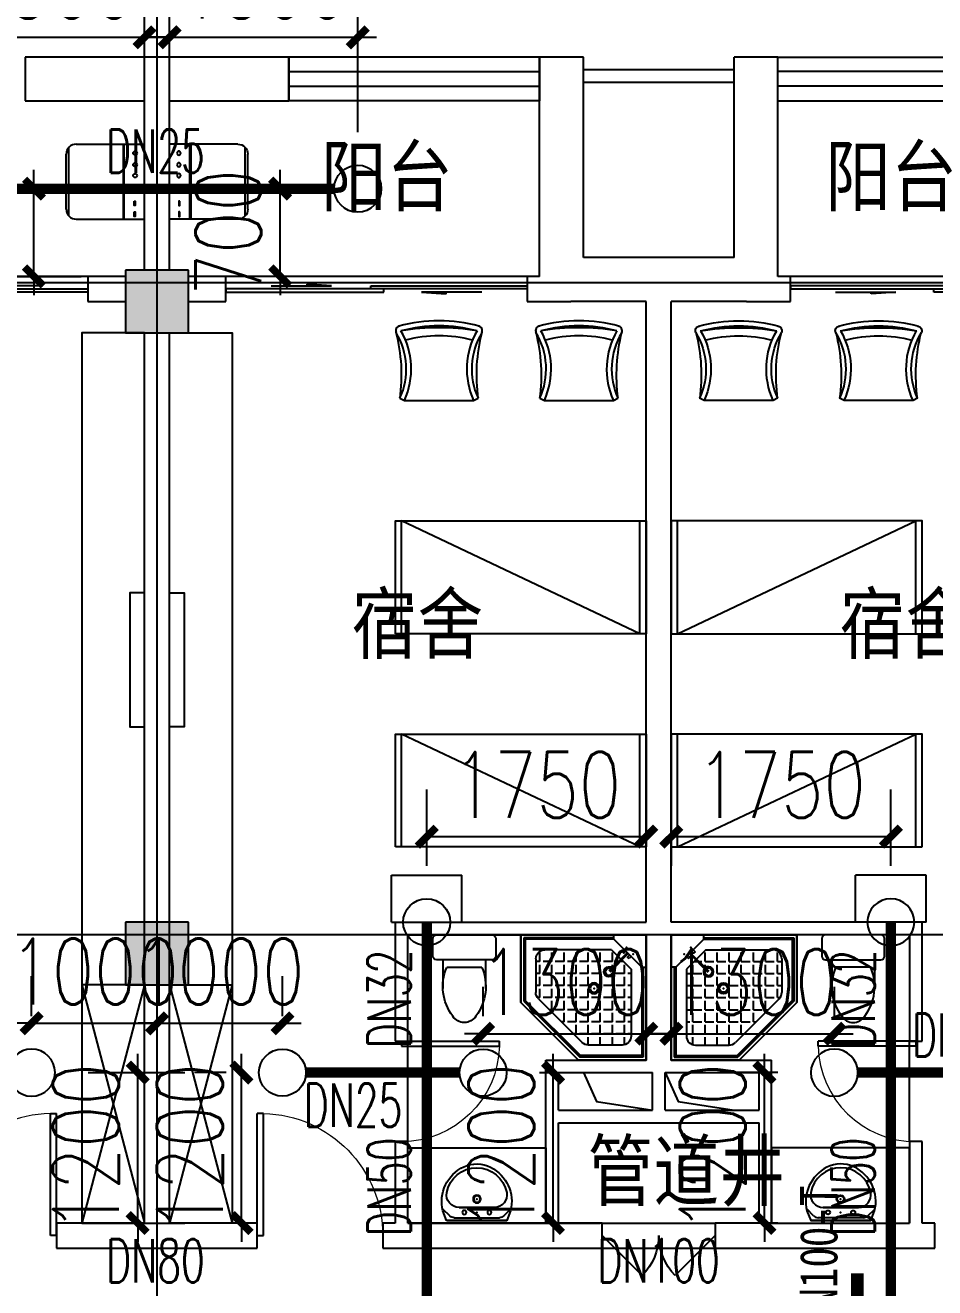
# Model space of a CAD drawing. Extents: x 0 to 2838408, y -923048 to 203859.
# Drawn here: x 2688213 to 2695463, y -618557 to -608488 of the extents above; entities that cross this region are included whole.
import ezdxf
from ezdxf.enums import TextEntityAlignment as Align

# ---------------------------------------------------------------- set-up
doc = ezdxf.new("R2010")
doc.units = 0
doc.header["$LTSCALE"] = 1000
for name, color, linetype in [('A-Fixt', 81, 'Continuous'), ('CLAYER', 7, 'Continuous'), ('COLUMN', 9, 'Continuous'), ('DOOR_FIRE', 4, 'Continuous'), ('DOTE', 8, 'Continuous'), ('E2-栏杆', 92, 'Continuous'), ('EQUIP_喷头', 7, 'Continuous'), ('PIPE-喷淋', 6, 'Continuous'), ('PUB_HATCH', 8, 'Continuous'), ('PUB_TEXT', 7, 'Continuous'), ('TEXT_喷淋', 7, 'Continuous'), ('TWT_DIM', 3, 'Continuous'), ('WALL', 9, 'Continuous'), ('WINDOW', 4, 'Continuous'), ('XREF', 8, 'Continuous'), ('抗震支吊架', 2, 'Continuous'), ('洁具', 213, 'Continuous'), ('配景', 3, 'Continuous')]:
    doc.layers.add(name, color=color, linetype=linetype)
doc.styles.add('_TCH_DIM_T3', font='SIMPLEX', dxfattribs={"width": 0.75, "bigfont": 'HZTXT'})
doc.styles.add('_TWT_PIPEDN', font='SIMPLEX', dxfattribs={"width": 0.8, "height": 2.3, "bigfont": 'HZTXT'})
doc.styles.add('kzcad', font='', dxfattribs={"width": 0.8})
doc.styles.get("Standard").update_dxf_attribs({"font": 'geniso.shx', "bigfont": 'hztxt.shx'})
doc.styles.get('kzcad').set_extended_font_data('SimSun')
doc.dimstyles.new('_TWT_ARCH&&150', dxfattribs={"dimtxt": 525, "dimasz": 150, "dimexe": 375, "dimexo": 450, "dimgap": 150, "dimtad": 1, "dimdec": 0, "dimzin": 0, "dimdsep": 46, "dimtxsty": '_TCH_DIM_T3', "dimblk": 'ARCHTICK', "dimcen": 0.09, "dimclrt": 7, "dimazin": 2, "dimtfac": 1, "dimtdec": 0, "dimtix": 1, "dimtmove": 2, "dimatfit": 3, "dimfxl": 1, "dimtolj": 1, "dimtzin": 0, "dimarcsym": 0})

# ---------------------------------------------------------------- blocks, each defined once
blk = doc.blocks.new('1F平面-CAD导入_dwg_Drawing4_t3_dwg_$plan$00001613-474159-1F-927810-1F')
at = {"layer": '洁具'}
for p, q in [((-30, 250), (-170, 250)), ((-200, 170), (-430, 170)), ((-260, -140), (-260, 140)), ((-200, -170), (-200, -220)), ((-170, -250), (-30, -250))]:
    blk.add_line(p, q, dxfattribs=at)
for points in [[(-200, 220), (-200, 170), (-200, -170), (-430, -170)], [(0, -220), (0, 220)]]:
    blk.add_lwpolyline(points, dxfattribs=at)
for centre, radius, start, end in [((-170, 220), 30, 90, 180), ((-30, 220), 30, 0, 90), ((-413, -227), 398, 67.4505, 126.6381), ((-590, 0), 110, 123.4509, 236.5491), ((-413, 227), 398, 233.3619, 292.5495), ((-170, -220), 30, 180, 270), ((-30, -220), 30, 270, 0)]:
    blk.add_arc(centre, radius, start, end, dxfattribs=at)
blk = doc.blocks.new('$lvtry$00000169')
at = {"color": 0}
for p, q in [((259, -36), (259, 0)), ((259, -36), (36, -259)), ((259, -24), (976, -24)), ((259, -36), (964, -36)), ((964, -36), (976, -24)), ((964, -36), (964, -525)), ((976, -24), (976, -530)), ((276, -120), (120, -276)), ((144, -151), (291, -298)), ((151, -144), (298, -291)), ((270, -213), (270, -143)), ((276, -120), (808, -120)), ((366, -213), (366, -143)), ((462, -213), (462, -143)), ((558, -213), (558, -143)), ((655, -213), (655, -143)), ((751, -213), (751, -143)), ((847, -213), (847, -143)), ((880, -192), (880, -460)), ((36, -259), (0, -259)), ((24, -259), (24, -976)), ((36, -259), (36, -964)), ((120, -276), (120, -808)), ((173, -309), (173, -239)), ((183, -213), (205, -213)), ((220, -213), (243, -213)), ((270, -213), (340, -213)), ((270, -263), (270, -239)), ((366, -213), (436, -213)), ((366, -309), (366, -239)), ((462, -213), (532, -213)), ((462, -309), (462, -239)), ((558, -213), (628, -213)), ((558, -309), (558, -239)), ((655, -213), (725, -213)), ((655, -309), (655, -239)), ((751, -213), (821, -213)), ((751, -309), (751, -239)), ((847, -213), (880, -213)), ((847, -309), (847, -239)), ((120, -309), (147, -309)), ((173, -309), (243, -309)), ((173, -405), (173, -335)), ((270, -405), (270, -335)), ((334, -309), (340, -309)), ((366, -309), (436, -309)), ((366, -405), (366, -335)), ((462, -309), (532, -309)), ((462, -405), (462, -335)), ((558, -309), (628, -309)), ((558, -405), (558, -335)), ((655, -309), (725, -309)), ((655, -405), (655, -335)), ((751, -309), (821, -309)), ((751, -405), (751, -335)), ((847, -309), (880, -309)), ((847, -405), (847, -335)), ((120, -405), (147, -405)), ((120, -501), (147, -501)), ((173, -405), (243, -405)), ((173, -501), (173, -431)), ((173, -501), (243, -501)), ((270, -405), (340, -405)), ((270, -501), (270, -431)), ((270, -501), (340, -501)), ((366, -405), (379, -405)), ((366, -501), (366, -431)), ((366, -501), (436, -501)), ((462, -405), (532, -405)), ((462, -501), (462, -431)), ((462, -501), (532, -501)), ((558, -405), (628, -405)), ((558, -501), (558, -431)), ((558, -501), (628, -501)), ((655, -405), (725, -405)), ((655, -501), (655, -431)), ((655, -501), (725, -501)), ((751, -405), (821, -405)), ((751, -501), (751, -431)), ((751, -501), (821, -501)), ((847, -405), (880, -405)), ((847, -501), (847, -431)), ((847, -501), (867, -501)), ((120, -598), (147, -598)), ((173, -598), (173, -528)), ((173, -598), (243, -598)), ((270, -598), (270, -528)), ((270, -598), (340, -598)), ((366, -598), (366, -528)), ((366, -598), (436, -598)), ((462, -598), (462, -528)), ((462, -598), (532, -598)), ((859, -511), (511, -859)), ((964, -525), (525, -964)), ((976, -530), (530, -976)), ((558, -598), (558, -528)), ((558, -598), (628, -598)), ((655, -598), (655, -528)), ((655, -598), (725, -598)), ((751, -598), (751, -528)), ((751, -598), (773, -598)), ((964, -525), (976, -530)), ((120, -694), (147, -694)), ((173, -694), (173, -624)), ((173, -694), (243, -694)), ((270, -694), (270, -624)), ((270, -694), (340, -694)), ((366, -694), (366, -624)), ((366, -694), (436, -694)), ((462, -694), (462, -624)), ((462, -694), (532, -694)), ((558, -694), (558, -624)), ((558, -694), (628, -694)), ((655, -694), (655, -624)), ((655, -694), (676, -694)), ((120, -790), (147, -790)), ((173, -790), (173, -720)), ((173, -790), (243, -790)), ((270, -790), (270, -720)), ((270, -790), (340, -790)), ((366, -790), (366, -720)), ((366, -790), (436, -790)), ((462, -790), (462, -720)), ((462, -790), (532, -790)), ((558, -790), (558, -720)), ((558, -790), (580, -790)), ((173, -878), (173, -816)), ((192, -880), (460, -880)), ((270, -880), (270, -816)), ((366, -880), (366, -816)), ((462, -880), (462, -816)), ((36, -964), (24, -976)), ((24, -976), (530, -976)), ((36, -964), (525, -964)), ((525, -964), (530, -976))]:
    blk.add_line(p, q, dxfattribs=at)
blk.add_lwpolyline([(0, 0), (0, -1000), (540, -1000), (1000, -540), (1000, 0)], close=True)
for points in [[(0, 0), (0, -1000)], [(0, 0), (1000, 0)], [(1000, 0), (1000, -540)], [(136, -190), (148, -178), (132, -162), (121, -174)], [(190, -136), (178, -148), (162, -132), (174, -121)], [(1000, -540), (540, -1000)], [(0, -1000), (540, -1000)]]:
    blk.add_lwpolyline(points, close=True, dxfattribs=at)
for radius in [43.8, 31.1]:
    blk.add_circle((416, -428), radius, dxfattribs=at)
for centre, radius, start, end in [((808, -192), 72, 0, 90), ((296, -296), 40.6, 142.583, 128.4197), ((296, -296), 28.6, 145.828, 125.6599), ((808, -460), 72, 315, 0), ((192, -808), 72, 180, 270), ((460, -808), 72, 270, 315)]:
    blk.add_arc(centre, radius, start, end, dxfattribs=at)
for p in [(103, -156, 0), (156, -102, 0), (416, -428, 0)]:
    blk.add_point(p, dxfattribs=at)
blk = doc.blocks.new('$lvtry$00000178')
at = {"color": 0}
for p, q in [((-238, 0), (238, 0)), ((-214, -36), (-272, -91)), ((-180, -23), (180, -23)), ((216, -37), (268, -91)), ((-142, -105), (140, -105)), ((140, -105), (-142, -105))]:
    blk.add_line(p, q, dxfattribs=at)
blk.add_lwpolyline([(-104, -430, 0.224698), (110, -425, 0.348046), (269, -79), (239, 0), (-241, 0), (-271, -79, 0.356844)], format="xyb", close=True, dxfattribs=at)
for centre, radius in [((-100, -65), 16.3), ((100, -65), 16.3), ((1, -172), 31.6)]:
    blk.add_circle(centre, radius, dxfattribs=at)
at = {"color": 0, "lineweight": 13}
blk.add_circle((1, -172), 23, dxfattribs=at)
at = {"color": 0}
for centre, radius, start, end in [((-180, -73), 50, 90, 133.181), ((180, -73), 50, 44.5607, 90), ((-142, -205), 100, 90, 190.5602), ((140, -205), 100, 349.4398, 90), ((-1, -179), 243, 190.5602, 349.4398)]:
    blk.add_arc(centre, radius, start, end, dxfattribs=at)
for p in [(0, -65), (1, -172)]:
    blk.add_point(p, dxfattribs=at)
blk = doc.blocks.new('A$C70365C93')
at = {"layer": '洁具'}
blk.add_lwpolyline([(-1900, 2300), (-1900, 1700), (-800, 1700), (-800, 2300)], close=True, dxfattribs=at)
blk.add_blockref('$lvtry$00000178', (-1350, 2280), dxfattribs=at)
at = {"layer": '洁具', "rotation": 180}
blk.add_blockref('$lvtry$00000169', (0, 0), dxfattribs=at)
at = {"layer": '洁具', "extrusion": (0, 0, -1), "xscale": -1, "zscale": -1, "rotation": 90}
blk.add_blockref('1F平面-CAD导入_dwg_Drawing4_t3_dwg_$plan$00001613-474159-1F-927810-1F', (1450, 0), dxfattribs=at)
blk = doc.blocks.new('单人床')
at = {"layer": 'A-Fixt'}
for p, q in [((47774, 13973), (48674, 13973)), ((47774, 12073), (48674, 13973)), ((47774, 12073), (48674, 12073))]:
    blk.add_line(p, q, dxfattribs=at)
blk.add_lwpolyline([(47774, 14023), (48674, 14023), (48674, 12023), (47774, 12023), (47774, 14023)], dxfattribs=at)
blk = doc.blocks.new('CH_AP01')
for p, q in [((-311, 17), (-275, 0)), ((-275, 0), (275, 0)), ((275, 0), (311, 17))]:
    blk.add_line(p, q)
for centre, radius, start, end in [((0, -579), 1213, 74.7104, 105.2896), ((-307, 555), 37.8, 100.1859, 202.8359), ((-1658, 202), 1360, 352.1659, 14.4283), ((-824, 250), 563, 335.5038, 31.0903), ((0, -579), 1173, 75.0287, 104.9713), ((0, -1278), 1857, 80.611, 99.389), ((-824, 250), 603, 335.5038, 30.2691), ((0, -579), 1093, 75.8767, 104.1233), ((824, 250), 603, 149.7309, 204.4962), ((824, 250), 563, 148.9097, 204.4962), ((1658, 202), 1360, 165.5717, 187.8341), ((307, 555), 37.8, 337.1641, 79.8141)]:
    blk.add_arc(centre, radius, start, end)
blk = doc.blocks.new('A$C61295E98')
at = {"color": 3}
for p, q in [((544, 598), (0, 598)), ((0, 598), (0, 0)), ((161, 598), (161, 0)), ((170, 0), (170, 598)), ((603, 572), (603, 26)), ((624, 518), (624, 80)), ((544, 0), (0, 0))]:
    blk.add_line(p, q, dxfattribs=at)
for points in [[(82, 540), (75, 540), (75, 577), (82, 577)], [(82, 453), (75, 453), (75, 490), (82, 490)], [(82, 353), (75, 353), (75, 389), (82, 389)]]:
    blk.add_lwpolyline(points, close=True, dxfattribs=at)
for centre in [(74, 250), (74, 164), (74, 71)]:
    blk.add_circle(centre, 15.7, dxfattribs=at)
for centre, start, end in [((544, 518), 360, 90), ((544, 80), 270, 0)]:
    blk.add_arc(centre, 80, start, end, dxfattribs=at)
blk = doc.blocks.new('宿舍')
at = {"layer": 'A-Fixt'}
for p, q in [((47854, 13802), (48354, 15702)), ((48354, 13802), (47854, 15702)), ((47854, 13802), (48354, 13802))]:
    blk.add_line(p, q, dxfattribs=at)
for points in [[(47854, 8602), (48354, 8602), (48354, 15702), (47854, 15702)], [(47854, 10676), (47970, 10676), (47970, 11743), (47854, 11743)]]:
    blk.add_lwpolyline(points, close=True, dxfattribs=at)
at = {"xscale": -1, "rotation": 90}
for p in [(63677, 60475), (63677, 58775)]:
    blk.add_blockref('单人床', p, dxfattribs=at)
at = {"layer": 'A-Fixt', "xscale": -1, "rotation": 180}
for p in [(50002, 9140), (51117, 9140)]:
    blk.add_blockref('CH_AP01', p, dxfattribs=at)
at = {"layer": '配景', "color": 252}
blk.add_blockref('A$C61295E98', (47854, 7097), dxfattribs=at)
blk = doc.blocks.new('$WINLIB2D$00000001')
at = {"color": 0}
for points in [[(-0.5, 0.5), (-0.5, -0.5)], [(-0.5, 0.5), (0.5, 0.5)], [(0.5, -0.5), (0.5, 0.5)], [(0.5, 0.1667), (-0.5, 0.1667)], [(0.5, -0.1667), (-0.5, -0.1667)], [(-0.5, -0.5), (0.5, -0.5)]]:
    blk.add_lwpolyline(points, dxfattribs=at)
blk = doc.blocks.new('$DorLib2D$00000131')
at = {"color": 0, "linetype": 'Continuous'}
for p, q in [((0.15, 0.125), (0.2319, 0.1973)), ((0.2319, 0.1973), (0.2319, 0.125)), ((-0.5, 0.125), (-0.5, 0)), ((0.0192, 0.125), (-0.5, 0.125)), ((0.0192, 0), (0.0192, 0.125)), ((0.35, 0.125), (0.15, 0.125)), ((-0.5, 0), (0.0192, 0)), ((-0.024, 0), (0.5, 0)), ((-0.024, -0.125), (-0.024, 0)), ((0.5, 0), (0.5, -0.125)), ((-0.35, -0.125), (-0.15, -0.125)), ((-0.2319, -0.1973), (-0.2319, -0.125)), ((-0.15, -0.125), (-0.2319, -0.1973)), ((0.5, -0.125), (-0.024, -0.125))]:
    blk.add_line(p, q, dxfattribs=at)
blk = doc.blocks.new('$DorLib2D$00000116')
at = {"color": 0}
for p, q in [((-0.5, 0), (-0.146, 0.354)), ((0.5, 0), (0.146, 0.354))]:
    blk.add_line(p, q, dxfattribs=at)
for centre, start, end in [((-0.5, 0), 0, 45), ((0.5, 0), 135, 180)]:
    blk.add_arc(centre, 0.5, start, end, dxfattribs=at)
blk = doc.blocks.new('$DorLib2D$00000001')
for p, q in [((0.45, 0.975), (0.5, 0.975)), ((0.45, 0), (0.45, 0.975)), ((0.5, 0), (0.5, 0.975)), ((0.5, 0), (0.45, 0))]:
    blk.add_line(p, q)
at = {"lineweight": 13}
blk.add_arc((0.475, 0), 0.975, 91.4693, 180, dxfattribs=at)
blk = doc.blocks.new('4F1')
at = {"layer": 'PUB_HATCH'}
for points in [[(2353466.7, -610441.3), (2352966.7, -610441.3), (2352966.7, -610941.3), (2353466.7, -610941.3)], [(2353466.7, -615641.3), (2352966.7, -615641.3), (2352966.7, -616141.3), (2353466.7, -616141.3)]]:
    blk.add_hatch(color=256, dxfattribs=at).paths.add_polyline_path(points)
for points in [[(2356616.7, -616841.3), (2356720.3, -617071.5), (2357166.7, -617141.3)], [(2357266.7, -616841.3), (2357370.3, -617071.5), (2357816.7, -617141.3)]]:
    blk.add_lwpolyline(points)
at = {"layer": 'COLUMN'}
for p, q in [((2353466.7, -610441.3), (2352966.7, -610441.3)), ((2352966.7, -610441.3), (2352966.7, -610941.3)), ((2353466.7, -610941.3), (2353466.7, -610441.3)), ((2352966.7, -610941.3), (2353466.7, -610941.3)), ((2353466.7, -615641.3), (2352966.7, -615641.3)), ((2352966.7, -615641.3), (2352966.7, -616141.3)), ((2353466.7, -616141.3), (2353466.7, -615641.3)), ((2352966.7, -616141.3), (2353466.7, -616141.3))]:
    blk.add_line(p, q, dxfattribs=at)
at = {"layer": 'DOOR_FIRE'}
for p, q in [((2356766.7, -618041.3), (2357666.7, -618041.3)), ((2356766.7, -618241.3), (2357666.7, -618241.3))]:
    blk.add_line(p, q, dxfattribs=at)
at = {"layer": 'DOTE'}
for p, q in [((2353216.7, -606941.3), (2353216.7, -690141.3)), ((2453916.7, -610541.3), (2343216.7, -610541.3)), ((2453916.7, -610541.3), (2343216.7, -610541.3)), ((2453916.7, -615741.3), (2343216.7, -615741.3))]:
    blk.add_line(p, q, dxfattribs=at)
at = {"layer": 'E2-栏杆'}
for points in [[(2356616.7, -608841.3), (2357816.7, -608841.3)], [(2356616.7, -608941.3), (2357816.7, -608941.3)]]:
    blk.add_lwpolyline(points, dxfattribs=at)
at = {"layer": 'WALL'}
for p, q in [((2353216.7, -608741.3), (2352166.7, -608741.3)), ((2352166.7, -608741.3), (2352166.7, -609091.3)), ((2354266.7, -608741.3), (2353216.7, -608741.3)), ((2354266.7, -609091.3), (2354266.7, -608741.3)), ((2356616.7, -608741.3), (2356266.7, -608741.3)), ((2356266.7, -608741.3), (2356266.7, -609091.3)), ((2356616.7, -610341.3), (2356616.7, -608741.3)), ((2357816.7, -610341.3), (2357816.7, -608741.3)), ((2358166.7, -608741.3), (2357816.7, -608741.3)), ((2358166.7, -609091.3), (2358166.7, -608741.3)), ((2352166.7, -609091.3), (2353116.7, -609091.3)), ((2353116.7, -610441.3), (2353116.7, -609091.3)), ((2353316.7, -609091.3), (2354266.7, -609091.3)), ((2353316.7, -610441.3), (2353316.7, -609091.3)), ((2356266.7, -610491.3), (2356266.7, -609091.3)), ((2358166.7, -610491.3), (2358166.7, -609091.3)), ((2357216.7, -610341.3), (2356616.7, -610341.3)), ((2357816.7, -610341.3), (2357216.7, -610341.3)), ((2352966.7, -610491.3), (2352666.7, -610491.3)), ((2352666.7, -610491.3), (2352666.7, -610691.3)), ((2353766.7, -610491.3), (2353466.7, -610491.3)), ((2353766.7, -610691.3), (2353766.7, -610491.3)), ((2356266.7, -610491.3), (2356166.7, -610491.3)), ((2356166.7, -610491.3), (2356166.7, -610691.3)), ((2358266.7, -610491.3), (2358166.7, -610491.3)), ((2358266.7, -610691.3), (2358266.7, -610491.3)), ((2352666.7, -610691.3), (2352966.7, -610691.3)), ((2353466.7, -610691.3), (2353766.7, -610691.3)), ((2356166.7, -610691.3), (2356516.7, -610691.3)), ((2357116.7, -610691.3), (2356516.7, -610691.3)), ((2357116.7, -615641.3), (2357116.7, -610691.3)), ((2357916.7, -610691.3), (2357316.7, -610691.3)), ((2357316.7, -615641.3), (2357316.7, -610691.3)), ((2357916.7, -610691.3), (2358266.7, -610691.3)), ((2353116.7, -615641.3), (2353116.7, -610941.3)), ((2353316.7, -615641.3), (2353316.7, -610941.3)), ((2355116.7, -615641.3), (2357116.7, -615641.3)), ((2355116.7, -615641.3), (2355116.7, -616591.3)), ((2359316.7, -615641.3), (2357316.7, -615641.3)), ((2359316.7, -616591.3), (2359316.7, -615641.3)), ((2355216.7, -615741.3), (2357116.7, -615741.3)), ((2355216.7, -616591.3), (2355216.7, -615741.3)), ((2357116.7, -616741.3), (2357116.7, -615741.3)), ((2357316.7, -616741.3), (2357316.7, -615741.3)), ((2359216.7, -615741.3), (2357316.7, -615741.3)), ((2359216.7, -615741.3), (2359216.7, -616591.3)), ((2353116.7, -618041.3), (2353116.7, -616141.3)), ((2353316.7, -618041.3), (2353316.7, -616141.3)), ((2355116.7, -616591.3), (2355216.7, -616591.3)), ((2359216.7, -616591.3), (2359316.7, -616591.3)), ((2356316.7, -616741.3), (2357116.7, -616741.3)), ((2356316.7, -617241.3), (2356316.7, -616741.3)), ((2357316.7, -616741.3), (2358116.7, -616741.3)), ((2358116.7, -617241.3), (2358116.7, -616741.3)), ((2356416.7, -616841.3), (2357166.7, -616841.3)), ((2356416.7, -617141.3), (2356416.7, -616841.3)), ((2357166.7, -617141.3), (2357166.7, -616841.3)), ((2357266.7, -616841.3), (2358016.7, -616841.3)), ((2357266.7, -617141.3), (2357266.7, -616841.3)), ((2358016.7, -617141.3), (2358016.7, -616841.3)), ((2356416.7, -617141.3), (2357166.7, -617141.3)), ((2357266.7, -617141.3), (2358016.7, -617141.3)), ((2356316.7, -618041.3), (2356316.7, -617241.3)), ((2356416.7, -617241.3), (2357216.7, -617241.3)), ((2356416.7, -618041.3), (2356416.7, -617241.3)), ((2357216.7, -617241.3), (2358016.7, -617241.3)), ((2358016.7, -618041.3), (2358016.7, -617241.3)), ((2358116.7, -618041.3), (2358116.7, -617241.3)), ((2355216.7, -617391.3), (2355116.7, -617391.3)), ((2355116.7, -617391.3), (2355116.7, -618041.3)), ((2355216.7, -618041.3), (2355216.7, -617391.3)), ((2359316.7, -617391.3), (2359216.7, -617391.3)), ((2359216.7, -617391.3), (2359216.7, -618041.3)), ((2359316.7, -618041.3), (2359316.7, -617391.3)), ((2353116.7, -618041.3), (2352416.7, -618041.3)), ((2352416.7, -618041.3), (2352416.7, -618241.3)), ((2354016.7, -618041.3), (2353316.7, -618041.3)), ((2354016.7, -618241.3), (2354016.7, -618041.3)), ((2355116.7, -618041.3), (2355016.7, -618041.3)), ((2355016.7, -618041.3), (2355016.7, -618241.3)), ((2355216.7, -618041.3), (2356316.7, -618041.3)), ((2356766.7, -618041.3), (2356416.7, -618041.3)), ((2356766.7, -618241.3), (2356766.7, -618041.3)), ((2358016.7, -618041.3), (2357666.7, -618041.3)), ((2357666.7, -618041.3), (2357666.7, -618241.3)), ((2358116.7, -618041.3), (2359216.7, -618041.3)), ((2359416.7, -618041.3), (2359316.7, -618041.3)), ((2359416.7, -618241.3), (2359416.7, -618041.3)), ((2352416.7, -618241.3), (2353216.7, -618241.3)), ((2353216.7, -618241.3), (2354016.7, -618241.3)), ((2355016.7, -618241.3), (2355116.7, -618241.3)), ((2355116.7, -618241.3), (2356316.7, -618241.3)), ((2356316.7, -618241.3), (2356766.7, -618241.3)), ((2357666.7, -618241.3), (2358116.7, -618241.3)), ((2358116.7, -618241.3), (2359316.7, -618241.3)), ((2359316.7, -618241.3), (2359416.7, -618241.3))]:
    blk.add_line(p, q, dxfattribs=at)
at = {"layer": 'WINDOW'}
for p, q in [((2352666.7, -610491.3), (2350266.7, -610491.3)), ((2356166.7, -610491.3), (2353766.7, -610491.3)), ((2360666.7, -610491.3), (2358266.7, -610491.3)), ((2355216.7, -617391.3), (2355216.7, -616591.3)), ((2359216.7, -617391.3), (2359216.7, -616591.3))]:
    blk.add_line(p, q, dxfattribs=at)
at = {"rotation": 180}
for name, p in [('宿舍', (2400970.6, -602339.6)), ('宿舍', (2408970.6, -602339.6)), ('A$C70365C93', (2357316.7, -615741.3))]:
    blk.add_blockref(name, p, dxfattribs=at)
at = {"xscale": -1, "rotation": 180}
for name, p in [('宿舍', (2305462.9, -602339.6)), ('A$C70365C93', (2357116.7, -615741.3))]:
    blk.add_blockref(name, p, dxfattribs=at)
at = {"layer": 'DOOR_FIRE', "xscale": 900, "yscale": -900, "zscale": 200}
blk.add_blockref('$DorLib2D$00000116', (2357216.7, -618141.3), dxfattribs=at)
at = {"layer": 'WINDOW'}
for name, p, xscale, yscale, zscale, rotation in [('$WINLIB2D$00000001', (2355266.7, -608916.3), 2000, 350, 2000, 179.999999999997), ('$WINLIB2D$00000001', (2359166.7, -608916.3), -2000, 350, -2000, 180), ('$DorLib2D$00000131', (2351466.7, -610591.3), -2400, -200, -2400, 180), ('$DorLib2D$00000131', (2354966.7, -610591.3), 2400, -200, 2400, 180), ('$DorLib2D$00000131', (2359466.7, -610591.3), -2400, -200, -2400, 180), ('$DorLib2D$00000001', (2355166.7, -616991.3), 800, -800, 800, 90), ('$DorLib2D$00000001', (2359266.7, -616991.3), 800, 800, 800, 90)]:
    blk.add_blockref(name, p, dxfattribs=dict(at, xscale=xscale, yscale=yscale, zscale=zscale, rotation=rotation))
at = {"layer": 'WINDOW', "yscale": 1000}
for p, xscale, zscale in [((2351916.7, -618141.3), 1000, 1000), ((2354516.7, -618141.3), -1000, -1000)]:
    blk.add_blockref('$DorLib2D$00000001', p, dxfattribs=dict(at, xscale=xscale, zscale=zscale))
at = {"layer": 'CLAYER'}
blk.add_text('管道井', height=525, dxfattribs=at).set_placement((2356649.1, -617904.3))
at = {"layer": 'PUB_TEXT'}
for s, p in [('阳台', (2354523.9, -609973.2)), ('阳台', (2358543.8, -609973.2)), ('宿舍', (2354767.4, -613541)), ('宿舍', (2358657.4, -613541))]:
    blk.add_text(s, height=525, dxfattribs=at).set_placement(p)
blk = doc.blocks.new('_ArchTick')
at = {"color": 0, "linetype": 'ByBlock', "const_width": 0.4}
blk.add_lwpolyline([(-0.5, -0.5), (0.5, 0.5)], dxfattribs=at)
blk = doc.blocks.new('*D2920')
at = {"layer": 'Defpoints', "color": 0, "linetype": 'ByBlock', "transparency": 16777216}
for p in [(2694663, -616531), (2693363, -616841), (2694663, -616841)]:
    blk.add_point(p, dxfattribs=at)
at = {"layer": 'TWT_DIM', "color": 0, "linetype": 'ByBlock', "lineweight": -2, "transparency": 16777216}
for p, q in [((2693363, -616391), (2693363, -616156)), ((2694663, -616391), (2694663, -616156)), ((2693363, -616531), (2693213, -616531)), ((2693363, -616531), (2694663, -616531)), ((2694663, -616531), (2694813, -616531))]:
    blk.add_line(p, q, dxfattribs=at)
at = {"layer": 'TWT_DIM', "color": 0, "linetype": 'ByBlock', "lineweight": -2, "transparency": 16777216, "xscale": 150, "yscale": 150, "zscale": 150}
blk.add_blockref('_ArchTick', (2693363, -616531), dxfattribs=at)
at = {"layer": 'TWT_DIM', "color": 0, "linetype": 'ByBlock', "lineweight": -2, "transparency": 16777216, "xscale": 150, "yscale": 150, "zscale": 150, "rotation": 180}
blk.add_blockref('_ArchTick', (2694663, -616531), dxfattribs=at)
at = {"layer": 'TWT_DIM', "color": 7, "linetype": 'ByBlock', "transparency": 16777216, "insert": (2694013, -616119), "char_height": 525, "attachment_point": 5, "style": '_TCH_DIM_T3'}
blk.add_mtext('\\A1;1300', dxfattribs=at)
blk = doc.blocks.new('*D2921')
at = {"layer": 'Defpoints', "color": 0, "linetype": 'ByBlock', "transparency": 16777216}
for p in [(2693163, -616531), (2691863, -616841), (2693163, -616841)]:
    blk.add_point(p, dxfattribs=at)
at = {"layer": 'TWT_DIM', "color": 0, "linetype": 'ByBlock', "lineweight": -2, "transparency": 16777216}
for p, q in [((2691863, -616391), (2691863, -616156)), ((2693163, -616391), (2693163, -616156)), ((2691863, -616531), (2691713, -616531)), ((2691863, -616531), (2693163, -616531)), ((2693163, -616531), (2693313, -616531))]:
    blk.add_line(p, q, dxfattribs=at)
at = {"layer": 'TWT_DIM', "color": 0, "linetype": 'ByBlock', "lineweight": -2, "transparency": 16777216, "xscale": 150, "yscale": 150, "zscale": 150}
blk.add_blockref('_ArchTick', (2691863, -616531), dxfattribs=at)
at = {"layer": 'TWT_DIM', "color": 0, "linetype": 'ByBlock', "lineweight": -2, "transparency": 16777216, "xscale": 150, "yscale": 150, "zscale": 150, "rotation": 180}
blk.add_blockref('_ArchTick', (2693163, -616531), dxfattribs=at)
at = {"layer": 'TWT_DIM', "color": 7, "linetype": 'ByBlock', "transparency": 16777216, "insert": (2692513, -616119), "char_height": 525, "attachment_point": 5, "style": '_TCH_DIM_T3'}
blk.add_mtext('\\A1;1300', dxfattribs=at)
blk = doc.blocks.new('*D2965')
at = {"layer": 'Defpoints', "color": 0, "linetype": 'ByBlock', "transparency": 16777216}
for p in [(2690863, -608584), (2689363, -609791), (2690863, -609791)]:
    blk.add_point(p, dxfattribs=at)
at = {"layer": 'TWT_DIM', "color": 0, "linetype": 'ByBlock', "lineweight": -2, "transparency": 16777216}
for p, q in [((2689363, -609341), (2689363, -608209)), ((2690863, -609341), (2690863, -608209)), ((2689363, -608584), (2689213, -608584)), ((2689363, -608584), (2690863, -608584)), ((2690863, -608584), (2691013, -608584))]:
    blk.add_line(p, q, dxfattribs=at)
at = {"layer": 'TWT_DIM', "color": 0, "linetype": 'ByBlock', "lineweight": -2, "transparency": 16777216, "xscale": 150, "yscale": 150, "zscale": 150}
blk.add_blockref('_ArchTick', (2689363, -608584), dxfattribs=at)
at = {"layer": 'TWT_DIM', "color": 0, "linetype": 'ByBlock', "lineweight": -2, "transparency": 16777216, "xscale": 150, "yscale": 150, "zscale": 150, "rotation": 180}
blk.add_blockref('_ArchTick', (2690863, -608584), dxfattribs=at)
at = {"layer": 'TWT_DIM', "color": 7, "linetype": 'ByBlock', "transparency": 16777216, "insert": (2690113, -608171), "char_height": 525, "attachment_point": 5, "style": '_TCH_DIM_T3'}
blk.add_mtext('\\A1;1500', dxfattribs=at)
blk = doc.blocks.new('*D2966')
at = {"layer": 'Defpoints', "color": 0, "linetype": 'ByBlock', "transparency": 16777216}
for p in [(2690244, -609791), (2690863, -609791), (2690863, -610491)]:
    blk.add_point(p, dxfattribs=at)
at = {"layer": 'TWT_DIM', "color": 0, "linetype": 'ByBlock', "lineweight": -2, "transparency": 16777216}
for p, q in [((2690244, -609791), (2690244, -609641)), ((2690413, -609791), (2689869, -609791)), ((2690244, -610491), (2690244, -609791)), ((2690413, -610491), (2689869, -610491)), ((2690244, -610491), (2690244, -610641))]:
    blk.add_line(p, q, dxfattribs=at)
at = {"layer": 'TWT_DIM', "color": 0, "linetype": 'ByBlock', "lineweight": -2, "transparency": 16777216, "xscale": 150, "yscale": 150, "zscale": 150}
for p, rotation in [((2690244, -609791), 270), ((2690244, -610491), 90)]:
    blk.add_blockref('_ArchTick', p, dxfattribs=dict(at, rotation=rotation))
at = {"layer": 'TWT_DIM', "color": 7, "linetype": 'ByBlock', "transparency": 16777216, "insert": (2689831, -610141), "char_height": 525, "attachment_point": 5, "rotation": 90, "style": '_TCH_DIM_T3'}
blk.add_mtext('\\A1;700', dxfattribs=at)
blk = doc.blocks.new('*D2967')
at = {"layer": 'Defpoints', "color": 0, "linetype": 'ByBlock', "transparency": 16777216}
for p in [(2689163, -608584), (2687663, -609791), (2689163, -609791)]:
    blk.add_point(p, dxfattribs=at)
at = {"layer": 'TWT_DIM', "color": 0, "linetype": 'ByBlock', "lineweight": -2, "transparency": 16777216}
for p, q in [((2687663, -609341), (2687663, -608209)), ((2689163, -609341), (2689163, -608209)), ((2687663, -608584), (2687513, -608584)), ((2687663, -608584), (2689163, -608584)), ((2689163, -608584), (2689313, -608584))]:
    blk.add_line(p, q, dxfattribs=at)
at = {"layer": 'TWT_DIM', "color": 0, "linetype": 'ByBlock', "lineweight": -2, "transparency": 16777216, "xscale": 150, "yscale": 150, "zscale": 150}
blk.add_blockref('_ArchTick', (2687663, -608584), dxfattribs=at)
at = {"layer": 'TWT_DIM', "color": 0, "linetype": 'ByBlock', "lineweight": -2, "transparency": 16777216, "xscale": 150, "yscale": 150, "zscale": 150, "rotation": 180}
blk.add_blockref('_ArchTick', (2689163, -608584), dxfattribs=at)
at = {"layer": 'TWT_DIM', "color": 7, "linetype": 'ByBlock', "transparency": 16777216, "insert": (2688413, -608171), "char_height": 525, "attachment_point": 5, "style": '_TCH_DIM_T3'}
blk.add_mtext('\\A1;1500', dxfattribs=at)
blk = doc.blocks.new('*D2968')
at = {"layer": 'Defpoints', "color": 0, "linetype": 'ByBlock', "transparency": 16777216}
for p in [(2687663, -609791), (2688282, -609791), (2687663, -610491)]:
    blk.add_point(p, dxfattribs=at)
at = {"layer": 'TWT_DIM', "color": 0, "linetype": 'ByBlock', "lineweight": -2, "transparency": 16777216}
for p, q in [((2688282, -609791), (2688282, -609641)), ((2688113, -609791), (2688657, -609791)), ((2688282, -610491), (2688282, -609791)), ((2688113, -610491), (2688657, -610491)), ((2688282, -610491), (2688282, -610641))]:
    blk.add_line(p, q, dxfattribs=at)
at = {"layer": 'TWT_DIM', "color": 0, "linetype": 'ByBlock', "lineweight": -2, "transparency": 16777216, "xscale": 150, "yscale": 150, "zscale": 150}
for p, rotation in [((2688282, -609791), 270), ((2688282, -610491), 90)]:
    blk.add_blockref('_ArchTick', p, dxfattribs=dict(at, rotation=rotation))
at = {"layer": 'TWT_DIM', "color": 7, "linetype": 'ByBlock', "transparency": 16777216, "insert": (2687869, -610141), "char_height": 525, "attachment_point": 5, "rotation": 90, "style": '_TCH_DIM_T3'}
blk.add_mtext('\\A1;700', dxfattribs=at)
blk = doc.blocks.new('*D3301')
at = {"layer": 'Defpoints', "color": 0, "linetype": 'ByBlock', "transparency": 16777216}
for p in [(2695113, -614959), (2693363, -615641), (2695113, -615641)]:
    blk.add_point(p, dxfattribs=at)
at = {"layer": 'TWT_DIM', "color": 0, "linetype": 'ByBlock', "lineweight": -2, "transparency": 16777216}
for p, q in [((2693363, -615191), (2693363, -614584)), ((2695113, -615191), (2695113, -614584)), ((2693363, -614959), (2695113, -614959))]:
    blk.add_line(p, q, dxfattribs=at)
at = {"layer": 'TWT_DIM', "color": 0, "linetype": 'ByBlock', "lineweight": -2, "transparency": 16777216, "xscale": 150, "yscale": 150, "zscale": 150, "rotation": 180}
blk.add_blockref('_ArchTick', (2693363, -614959), dxfattribs=at)
at = {"layer": 'TWT_DIM', "color": 0, "linetype": 'ByBlock', "lineweight": -2, "transparency": 16777216, "xscale": 150, "yscale": 150, "zscale": 150}
blk.add_blockref('_ArchTick', (2695113, -614959), dxfattribs=at)
at = {"layer": 'TWT_DIM', "color": 7, "linetype": 'ByBlock', "transparency": 16777216, "insert": (2694238, -614546), "char_height": 525, "attachment_point": 5, "style": '_TCH_DIM_T3'}
blk.add_mtext('\\A1;1750', dxfattribs=at)
blk = doc.blocks.new('*D3303')
at = {"layer": 'Defpoints', "color": 0, "linetype": 'ByBlock', "transparency": 16777216}
for p in [(2694105, -616841), (2694663, -616841), (2694663, -618041)]:
    blk.add_point(p, dxfattribs=at)
at = {"layer": 'TWT_DIM', "color": 0, "linetype": 'ByBlock', "lineweight": -2, "transparency": 16777216}
for p, q in [((2694105, -616841), (2694105, -616691)), ((2694213, -616841), (2693730, -616841)), ((2694105, -618041), (2694105, -616841)), ((2694213, -618041), (2693730, -618041)), ((2694105, -618041), (2694105, -618191))]:
    blk.add_line(p, q, dxfattribs=at)
at = {"layer": 'TWT_DIM', "color": 0, "linetype": 'ByBlock', "lineweight": -2, "transparency": 16777216, "xscale": 150, "yscale": 150, "zscale": 150}
for p, rotation in [((2694105, -616841), 270), ((2694105, -618041), 90)]:
    blk.add_blockref('_ArchTick', p, dxfattribs=dict(at, rotation=rotation))
at = {"layer": 'TWT_DIM', "color": 7, "linetype": 'ByBlock', "transparency": 16777216, "insert": (2693692, -617441), "char_height": 525, "attachment_point": 5, "rotation": 90, "style": '_TCH_DIM_T3'}
blk.add_mtext('\\A1;1200', dxfattribs=at)
blk = doc.blocks.new('*D3305')
at = {"layer": 'Defpoints', "color": 0, "linetype": 'ByBlock', "transparency": 16777216}
for p in [(2693163, -614959), (2691413, -615641), (2693163, -615641)]:
    blk.add_point(p, dxfattribs=at)
at = {"layer": 'TWT_DIM', "color": 0, "linetype": 'ByBlock', "lineweight": -2, "transparency": 16777216}
for p, q in [((2691413, -615191), (2691413, -614584)), ((2693163, -615191), (2693163, -614584)), ((2691413, -614959), (2693163, -614959))]:
    blk.add_line(p, q, dxfattribs=at)
at = {"layer": 'TWT_DIM', "color": 0, "linetype": 'ByBlock', "lineweight": -2, "transparency": 16777216, "xscale": 150, "yscale": 150, "zscale": 150, "rotation": 180}
blk.add_blockref('_ArchTick', (2691413, -614959), dxfattribs=at)
at = {"layer": 'TWT_DIM', "color": 0, "linetype": 'ByBlock', "lineweight": -2, "transparency": 16777216, "xscale": 150, "yscale": 150, "zscale": 150}
blk.add_blockref('_ArchTick', (2693163, -614959), dxfattribs=at)
at = {"layer": 'TWT_DIM', "color": 7, "linetype": 'ByBlock', "transparency": 16777216, "insert": (2692288, -614546), "char_height": 525, "attachment_point": 5, "style": '_TCH_DIM_T3'}
blk.add_mtext('\\A1;1750', dxfattribs=at)
blk = doc.blocks.new('*D3306')
at = {"layer": 'Defpoints', "color": 0, "linetype": 'ByBlock', "transparency": 16777216}
for p in [(2690263, -616448), (2689263, -616841), (2690263, -616841)]:
    blk.add_point(p, dxfattribs=at)
at = {"layer": 'TWT_DIM', "color": 0, "linetype": 'ByBlock', "lineweight": -2, "transparency": 16777216}
for p, q in [((2689263, -616391), (2689263, -616073)), ((2690263, -616391), (2690263, -616073)), ((2689263, -616448), (2689113, -616448)), ((2689263, -616448), (2690263, -616448)), ((2690263, -616448), (2690413, -616448))]:
    blk.add_line(p, q, dxfattribs=at)
at = {"layer": 'TWT_DIM', "color": 0, "linetype": 'ByBlock', "lineweight": -2, "transparency": 16777216, "xscale": 150, "yscale": 150, "zscale": 150}
blk.add_blockref('_ArchTick', (2689263, -616448), dxfattribs=at)
at = {"layer": 'TWT_DIM', "color": 0, "linetype": 'ByBlock', "lineweight": -2, "transparency": 16777216, "xscale": 150, "yscale": 150, "zscale": 150, "rotation": 180}
blk.add_blockref('_ArchTick', (2690263, -616448), dxfattribs=at)
at = {"layer": 'TWT_DIM', "color": 7, "linetype": 'ByBlock', "transparency": 16777216, "insert": (2689763, -616035), "char_height": 525, "attachment_point": 5, "style": '_TCH_DIM_T3'}
blk.add_mtext('\\A1;1000', dxfattribs=at)
blk = doc.blocks.new('*D3307')
at = {"layer": 'Defpoints', "color": 0, "linetype": 'ByBlock', "transparency": 16777216}
for p in [(2691863, -616841), (2692420, -616841), (2691863, -618041)]:
    blk.add_point(p, dxfattribs=at)
at = {"layer": 'TWT_DIM', "color": 0, "linetype": 'ByBlock', "lineweight": -2, "transparency": 16777216}
for p, q in [((2692420, -616841), (2692420, -616691)), ((2692313, -616841), (2692795, -616841)), ((2692420, -618041), (2692420, -616841)), ((2692313, -618041), (2692795, -618041)), ((2692420, -618041), (2692420, -618191))]:
    blk.add_line(p, q, dxfattribs=at)
at = {"layer": 'TWT_DIM', "color": 0, "linetype": 'ByBlock', "lineweight": -2, "transparency": 16777216, "xscale": 150, "yscale": 150, "zscale": 150}
for p, rotation in [((2692420, -616841), 270), ((2692420, -618041), 90)]:
    blk.add_blockref('_ArchTick', p, dxfattribs=dict(at, rotation=rotation))
at = {"layer": 'TWT_DIM', "color": 7, "linetype": 'ByBlock', "transparency": 16777216, "insert": (2692008, -617441), "char_height": 525, "attachment_point": 5, "rotation": 90, "style": '_TCH_DIM_T3'}
blk.add_mtext('\\A1;1200', dxfattribs=at)
blk = doc.blocks.new('*D3308')
at = {"layer": 'Defpoints', "color": 0, "linetype": 'ByBlock', "transparency": 16777216}
for p in [(2689936, -616841), (2690263, -616841), (2690263, -618041)]:
    blk.add_point(p, dxfattribs=at)
at = {"layer": 'TWT_DIM', "color": 0, "linetype": 'ByBlock', "lineweight": -2, "transparency": 16777216}
for p, q in [((2689936, -616841), (2689936, -616691)), ((2689813, -616841), (2689561, -616841)), ((2689936, -618041), (2689936, -616841)), ((2689813, -618041), (2689561, -618041)), ((2689936, -618041), (2689936, -618191))]:
    blk.add_line(p, q, dxfattribs=at)
at = {"layer": 'TWT_DIM', "color": 0, "linetype": 'ByBlock', "lineweight": -2, "transparency": 16777216, "xscale": 150, "yscale": 150, "zscale": 150}
for p, rotation in [((2689936, -616841), 270), ((2689936, -618041), 90)]:
    blk.add_blockref('_ArchTick', p, dxfattribs=dict(at, rotation=rotation))
at = {"layer": 'TWT_DIM', "color": 7, "linetype": 'ByBlock', "transparency": 16777216, "insert": (2689524, -617441), "char_height": 525, "attachment_point": 5, "rotation": 90, "style": '_TCH_DIM_T3'}
blk.add_mtext('\\A1;1200', dxfattribs=at)
blk = doc.blocks.new('*D3310')
at = {"layer": 'Defpoints', "color": 0, "linetype": 'ByBlock', "transparency": 16777216}
for p in [(2689263, -616448), (2688263, -616841), (2689263, -616841)]:
    blk.add_point(p, dxfattribs=at)
at = {"layer": 'TWT_DIM', "color": 0, "linetype": 'ByBlock', "lineweight": -2, "transparency": 16777216}
for p, q in [((2688263, -616391), (2688263, -616073)), ((2689263, -616391), (2689263, -616073)), ((2688263, -616448), (2688113, -616448)), ((2688263, -616448), (2689263, -616448)), ((2689263, -616448), (2689413, -616448))]:
    blk.add_line(p, q, dxfattribs=at)
at = {"layer": 'TWT_DIM', "color": 0, "linetype": 'ByBlock', "lineweight": -2, "transparency": 16777216, "xscale": 150, "yscale": 150, "zscale": 150}
blk.add_blockref('_ArchTick', (2688263, -616448), dxfattribs=at)
at = {"layer": 'TWT_DIM', "color": 0, "linetype": 'ByBlock', "lineweight": -2, "transparency": 16777216, "xscale": 150, "yscale": 150, "zscale": 150, "rotation": 180}
blk.add_blockref('_ArchTick', (2689263, -616448), dxfattribs=at)
at = {"layer": 'TWT_DIM', "color": 7, "linetype": 'ByBlock', "transparency": 16777216, "insert": (2688763, -616035), "char_height": 525, "attachment_point": 5, "style": '_TCH_DIM_T3'}
blk.add_mtext('\\A1;1000', dxfattribs=at)
blk = doc.blocks.new('*D3312')
at = {"layer": 'Defpoints', "color": 0, "linetype": 'ByBlock', "transparency": 16777216}
for p in [(2688263, -616841), (2689109, -616841), (2688263, -618041)]:
    blk.add_point(p, dxfattribs=at)
at = {"layer": 'TWT_DIM', "color": 0, "linetype": 'ByBlock', "lineweight": -2, "transparency": 16777216}
for p, q in [((2689109, -616841), (2689109, -616691)), ((2688713, -616841), (2689484, -616841)), ((2689109, -618041), (2689109, -616841)), ((2688713, -618041), (2689484, -618041)), ((2689109, -618041), (2689109, -618191))]:
    blk.add_line(p, q, dxfattribs=at)
at = {"layer": 'TWT_DIM', "color": 0, "linetype": 'ByBlock', "lineweight": -2, "transparency": 16777216, "xscale": 150, "yscale": 150, "zscale": 150}
for p, rotation in [((2689109, -616841), 270), ((2689109, -618041), 90)]:
    blk.add_blockref('_ArchTick', p, dxfattribs=dict(at, rotation=rotation))
at = {"layer": 'TWT_DIM', "color": 7, "linetype": 'ByBlock', "transparency": 16777216, "insert": (2688696, -617441), "char_height": 525, "attachment_point": 5, "rotation": 90, "style": '_TCH_DIM_T3'}
blk.add_mtext('\\A1;1200', dxfattribs=at)
blk = doc.blocks.new('$TwtSys$00000125')
blk.add_circle((0, 0, 0), 1)
blk = doc.blocks.new('$TwtSys$00000131')
for p, q in [((-1.5, 0), (-1.5, 2)), ((-1.5, 2), (1.5, 2)), ((1.5, 0, 0), (1.5, 2, 0)), ((-1.5, 0), (-1, 0)), ((1, 0, 0), (1.5, 0, 0))]:
    blk.add_line(p, q)
blk.add_circle((0, 0), 1)

msp = doc.modelspace()

# ---------------------------------------------------------------- linework, layer by layer
at = {"layer": 'PIPE-喷淋', "linetype": 'ByBlock', "ltscale": 1.5, "const_width": 82.5}
for points in [[(2687850, -609791.3), (2690675, -609791.3)], [(2691412.5, -615641.3), (2691412.5, -616841.3)], [(2695112.5, -615641.3), (2695112.5, -616841.3)], [(2690450, -616841.3), (2691412.5, -616841.3)], [(2691412.5, -616841.3), (2691412.5, -618641.3)], [(2691412.5, -616841.3), (2691675, -616841.3)], [(2694850, -616841.3), (2695112.5, -616841.3)], [(2695112.5, -616841.3), (2696075, -616841.3)], [(2695112.5, -616841.3), (2695112.5, -618641.3)]]:
    msp.add_lwpolyline(points, dxfattribs=at)
at = {"layer": '抗震支吊架', "color": 4, "const_width": 100}
msp.add_lwpolyline([(2694845.9, -618841.3), (2694845.9, -618441.3)], dxfattribs=at)

# ---------------------------------------------------------------- block references
at = {"layer": 'EQUIP_喷头', "linetype": 'ByBlock', "xscale": 187.5, "yscale": 187.5, "zscale": 187.5}
for name, p in [('$TwtSys$00000125', (2690862.5, -609791.3)), ('$TwtSys$00000131', (2691412.5, -615641.3)), ('$TwtSys$00000125', (2690262.5, -616841.3)), ('$TwtSys$00000125', (2691862.5, -616841.3))]:
    msp.add_blockref(name, p, dxfattribs=at)
at = {"layer": 'EQUIP_喷头', "linetype": 'ByBlock', "xscale": 187.5, "yscale": -187.5, "zscale": 187.5, "rotation": 180}
for name, p in [('$TwtSys$00000131', (2695112.5, -615641.3)), ('$TwtSys$00000125', (2688262.5, -616841.3)), ('$TwtSys$00000125', (2694662.5, -616841.3))]:
    msp.add_blockref(name, p, dxfattribs=at)
at = {"layer": 'XREF'}
msp.add_blockref('4F1', (336045.8, 0), dxfattribs=at)

# ---------------------------------------------------------------- texts
at = {"layer": 'TEXT_喷淋', "color": 251, "linetype": 'ByBlock', "style": '_TWT_PIPEDN', "width": 0.64}
for p in [(2688857.7, -609663.8), (2695282.7, -616713.8), (2690432.7, -617274.2)]:
    msp.add_text('DN25', height=345, dxfattribs=at).set_placement(p)
for s, p in [('DN32', (2691285, -616646.1)), ('DN32', (2694985, -616646.1)), ('DN50', (2691285, -618146.1)), ('DN50', (2694985, -618146.1))]:
    msp.add_text(s, height=345, rotation=90, dxfattribs=at).set_placement(p)
at = {"layer": 'TEXT_喷淋', "linetype": 'ByBlock', "style": '_TWT_PIPEDN', "width": 0.64}
for s, p in [('DN80', (2688857.7, -618513.8)), ('DN100', (2692773.6, -618513.8))]:
    msp.add_text(s, height=345, dxfattribs=at).set_placement(p)
at = {"layer": '抗震支吊架', "color": 4, "style": 'kzcad', "width": 0.8}
msp.add_text('KZS-DN100-T', height=300, rotation=89.88539, dxfattribs=at).set_placement((2694685.9, -618641.3), align=Align.CENTER)

# ---------------------------------------------------------------- dimensions: what is measured, and where the dimension line sits
at = {"layer": 'TWT_DIM', "linetype": 'ByBlock'}
for p1, p2, distance, picture, middle in [((2687662.5, -609791.3), (2689162.5, -609791.3), 1207.4, '*D2967', (2688412.5, -608171.4)), ((2689362.5, -609791.3), (2690862.5, -609791.3), 1207.4, '*D2965', (2690112.5, -608171.4)), ((2687662.5, -610491.3), (2687662.5, -609791.3), -619, '*D2968', (2687869, -610141.3)), ((2690862.5, -610491.3), (2690862.5, -609791.3), 619, '*D2966', (2689831, -610141.3)), ((2691412.5, -615641.3), (2693162.5, -615641.3), 682.4, '*D3305', (2692287.5, -614546.4)), ((2693362.5, -615641.3), (2695112.5, -615641.3), 682.4, '*D3301', (2694237.5, -614546.4)), ((2688262.5, -616841.3), (2689262.5, -616841.3), 393.4, '*D3310', (2688762.5, -616035.4)), ((2689262.5, -616841.3), (2690262.5, -616841.3), 393.4, '*D3306', (2689762.5, -616035.4)), ((2691862.5, -616841.3), (2693162.5, -616841.3), 309.8, '*D2921', (2692512.5, -616119)), ((2693362.5, -616841.3), (2694662.5, -616841.3), 309.8, '*D2920', (2694012.5, -616119)), ((2688262.5, -618041.3), (2688262.5, -616841.3), -846.2, '*D3312', (2688696.2, -617441.3)), ((2690262.5, -618041.3), (2690262.5, -616841.3), 326.4, '*D3308', (2689523.7, -617441.3)), ((2691862.5, -618041.3), (2691862.5, -616841.3), -557.7, '*D3307', (2692007.8, -617441.3)), ((2694662.5, -618041.3), (2694662.5, -616841.3), 557.7, '*D3303', (2693692.3, -617441.3))]:
    dim = msp.add_aligned_dim(p1=p1, p2=p2, distance=distance, dimstyle='_TWT_ARCH&&150', dxfattribs=at)
    dim.commit()
    dim.dimension.update_dxf_attribs({"geometry": picture, "text_midpoint": middle})

doc.saveas('drawing.dxf')
